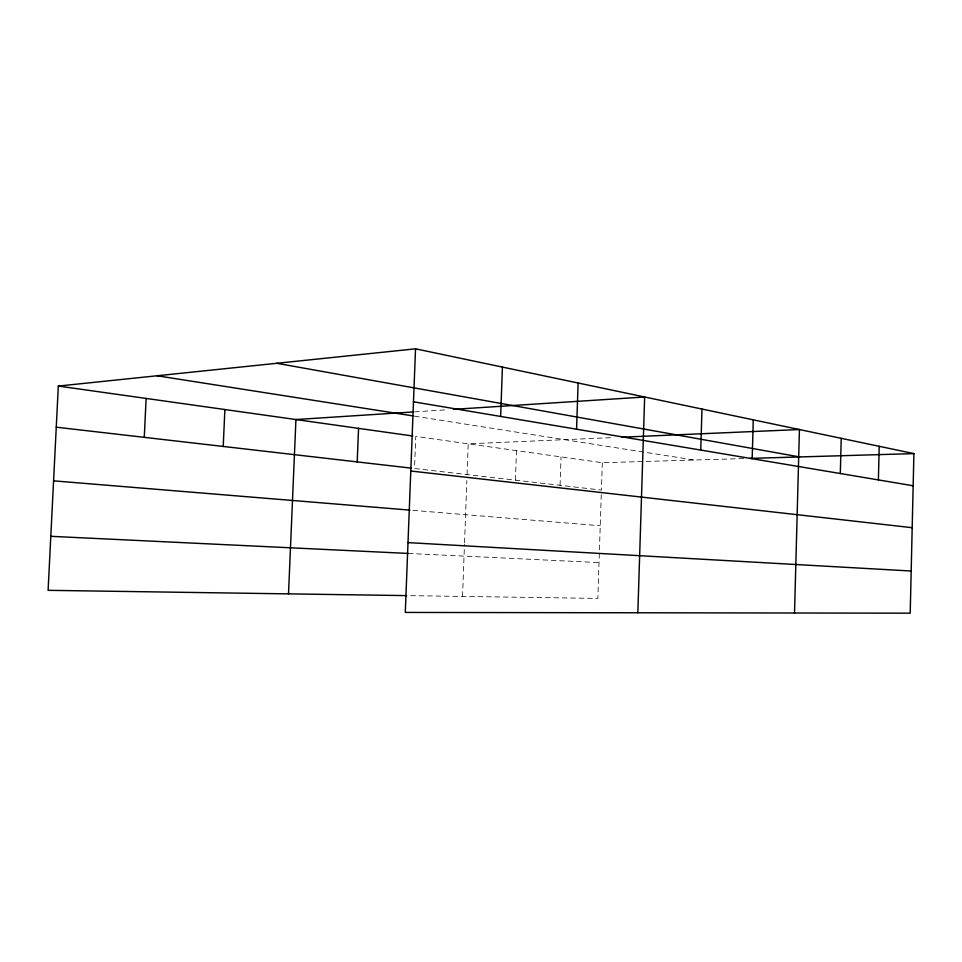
<?xml version="1.0" encoding="UTF-8"?>
<svg xmlns="http://www.w3.org/2000/svg" width="962" height="962" viewBox="0 0 962 962"><rect width="100%" height="100%" fill="white"/><g stroke="black" fill="none" stroke-linecap="round" stroke-linejoin="round"><path stroke-width="0.72" stroke-dasharray="4.81 3.61" d="M601.262 494.54L597.835 598.424L409.596 595.646M602.308 462.71L601.406 490.079L414.514 468.518L415.764 436.423L602.308 462.71L744.083 458.561M560.064 485.305L561.038 456.89M515.428 480.158L516.474 450.613M462.542 596.428L464.478 544.276M464.538 542.796L466.847 480.519M467.063 474.579L468.205 443.819L611.339 437.65M414.598 411.868L447.354 409.752M408.273 553.439L599.013 562.59M412.902 510.353L600.228 525.745M414.394 416.125L694.323 460.016"/><path stroke-width="1.44" d="M878.39 479.918L879.208 446.308M415.536 348.821L913.9 453.607L910.208 613.179L405.291 612.433L415.536 348.821L58.321 386.063L48.1 590.331L406.625 595.61M840.319 473.52L841.221 438.323M794.528 612.998L799.434 429.533L621.62 437.205M752.176 458.718L753.27 419.829M700.757 450.072L701.971 409.042M637.842 612.77L644.66 396.993L453.306 409.367M576.563 429.208L578.114 383.008M500.637 416.45L502.417 367.087M357.203 461.904L358.561 428.367M288.516 593.867L295.935 419.54L413.107 411.964M223.22 446.452L224.88 409.535M144.276 437.337L146.116 398.436M749.939 458.393L913.9 453.607M50.806 536.315L408.273 553.439M407.996 542.616L911.182 571.019M53.583 480.844L409.956 510.113M410.786 471.007L912.18 527.693M56.265 427.188L411.58 468.181M58.321 386.063L412.83 436.014M157.046 375.769L412.914 415.897M413.48 401.803L913.154 485.762M276.779 363.287L799.662 456.938"/></g></svg>
